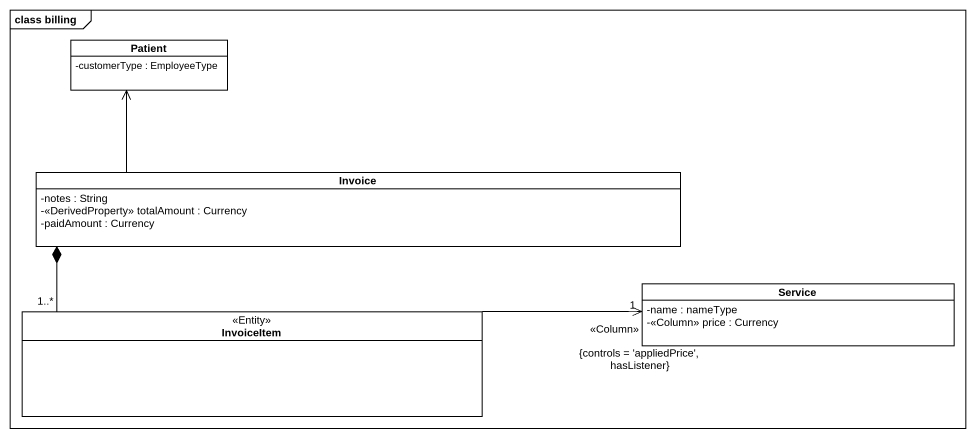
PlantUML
@startuml
mainframe class billing
hide circle
hide empty members
skinparam classAttributeIconSize 0
class Patient {
  -customerType : EmployeeType
}
class Invoice {
  -notes : String
  -<<DerivedProperty>> totalAmount : Currency
  -paidAmount : Currency
}
class InvoiceItem <<Entity>>
class Service {
  -name : nameType
  -<<Column>> price : Currency
}
Invoice -up-> Patient
Invoice *-- "1..*" InvoiceItem
InvoiceItem -right-> "1\n<<Column>>\n{controls = 'appliedPrice', hasListener}" Service
@enduml
